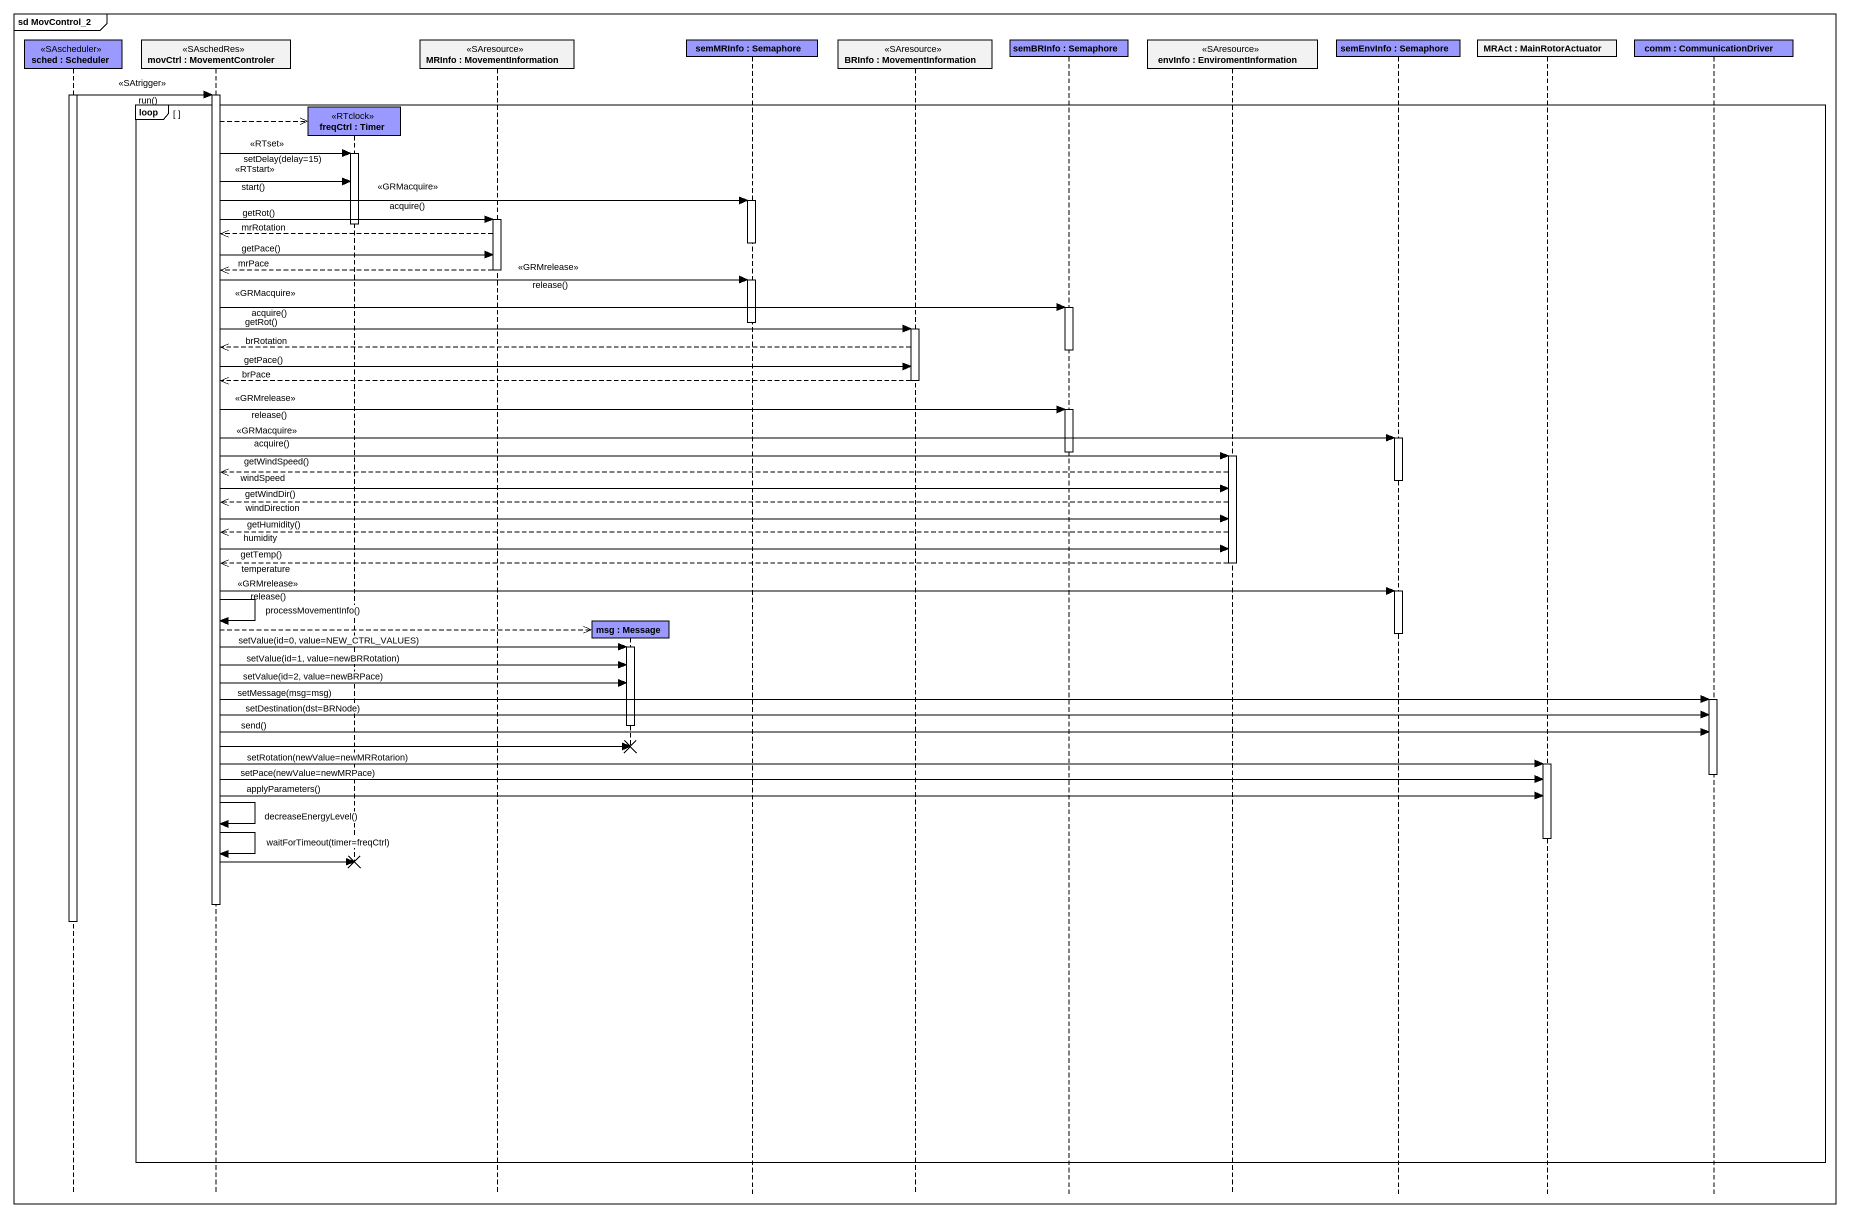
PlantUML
@startuml
mainframe sd MovControl_2
hide footbox
participant "sched : Scheduler" as sched <<SAscheduler>> #9999FF
participant "movCtrl : MovementControler" as movCtrl <<SAschedRes>>
participant "freqCtrl : Timer" as freqCtrl <<RTclock>> #9999FF
participant "MRInfo : MovementInformation" as MRInfo <<SAresource>>
participant "msg : Message" as msg #9999FF
participant "semMRInfo : Semaphore" as semMRInfo #9999FF
participant "BRInfo : MovementInformation" as BRInfo <<SAresource>>
participant "semBRInfo : Semaphore" as semBRInfo #9999FF
participant "envInfo : EnviromentInformation" as envInfo <<SAresource>>
participant "semEnvInfo : Semaphore" as semEnvInfo #9999FF
participant "MRAct : MainRotorActuator" as MRAct
participant "comm : CommunicationDriver" as comm #9999FF

activate sched
sched -> movCtrl : <<SAtrigger>>\nrun()
activate movCtrl
loop
  movCtrl -->> freqCtrl **
  movCtrl -> freqCtrl : <<RTset>>\nsetDelay(delay=15)
  activate freqCtrl
  movCtrl -> freqCtrl : <<RTstart>>\nstart()
  movCtrl -> semMRInfo : <<GRMacquire>>\nacquire()
  activate semMRInfo
  movCtrl -> MRInfo : getRot()
  activate MRInfo
  deactivate freqCtrl
  MRInfo -->> movCtrl : mrRotation
  deactivate semMRInfo
  movCtrl -> MRInfo : getPace()
  MRInfo -->> movCtrl : mrPace
  deactivate MRInfo
  movCtrl -> semMRInfo : <<GRMrelease>>\nrelease()
  activate semMRInfo
  movCtrl -> semBRInfo : <<GRMacquire>>\nacquire()
  activate semBRInfo
  deactivate semMRInfo
  movCtrl -> BRInfo : getRot()
  activate BRInfo
  BRInfo -->> movCtrl : brRotation
  deactivate semBRInfo
  movCtrl -> BRInfo : getPace()
  BRInfo -->> movCtrl : brPace
  deactivate BRInfo
  movCtrl -> semBRInfo : <<GRMrelease>>\nrelease()
  activate semBRInfo
  movCtrl -> semEnvInfo : <<GRMacquire>>\nacquire()
  activate semEnvInfo
  deactivate semBRInfo
  movCtrl -> envInfo : getWindSpeed()
  activate envInfo
  envInfo -->> movCtrl : windSpeed
  deactivate semEnvInfo
  movCtrl -> envInfo : getWindDir()
  envInfo -->> movCtrl : windDirection
  movCtrl -> envInfo : getHumidity()
  envInfo -->> movCtrl : humidity
  movCtrl -> envInfo : getTemp()
  envInfo -->> movCtrl : temperature
  deactivate envInfo
  movCtrl -> semEnvInfo : <<GRMrelease>>\nrelease()
  activate semEnvInfo
  movCtrl -> movCtrl : processMovementInfo()
  movCtrl -->> msg **
  deactivate semEnvInfo
  movCtrl -> msg : setValue(id=0, value=NEW_CTRL_VALUES)
  activate msg
  movCtrl -> msg : setValue(id=1, value=newBRRotation)
  movCtrl -> msg : setValue(id=2, value=newBRPace)
  movCtrl -> comm : setMessage(msg=msg)
  activate comm
  movCtrl -> comm : setDestination(dst=BRNode)
  deactivate msg
  movCtrl -> comm : send()
  movCtrl -> msg !!
  movCtrl -> MRAct : setRotation(newValue=newMRRotarion)
  activate MRAct
  deactivate comm
  movCtrl -> MRAct : setPace(newValue=newMRPace)
  movCtrl -> MRAct : applyParameters()
  movCtrl -> movCtrl : decreaseEnergyLevel()
  deactivate MRAct
  movCtrl -> movCtrl : waitForTimeout(timer=freqCtrl)
  movCtrl -> freqCtrl !!
  deactivate movCtrl
  deactivate sched
end
@enduml
